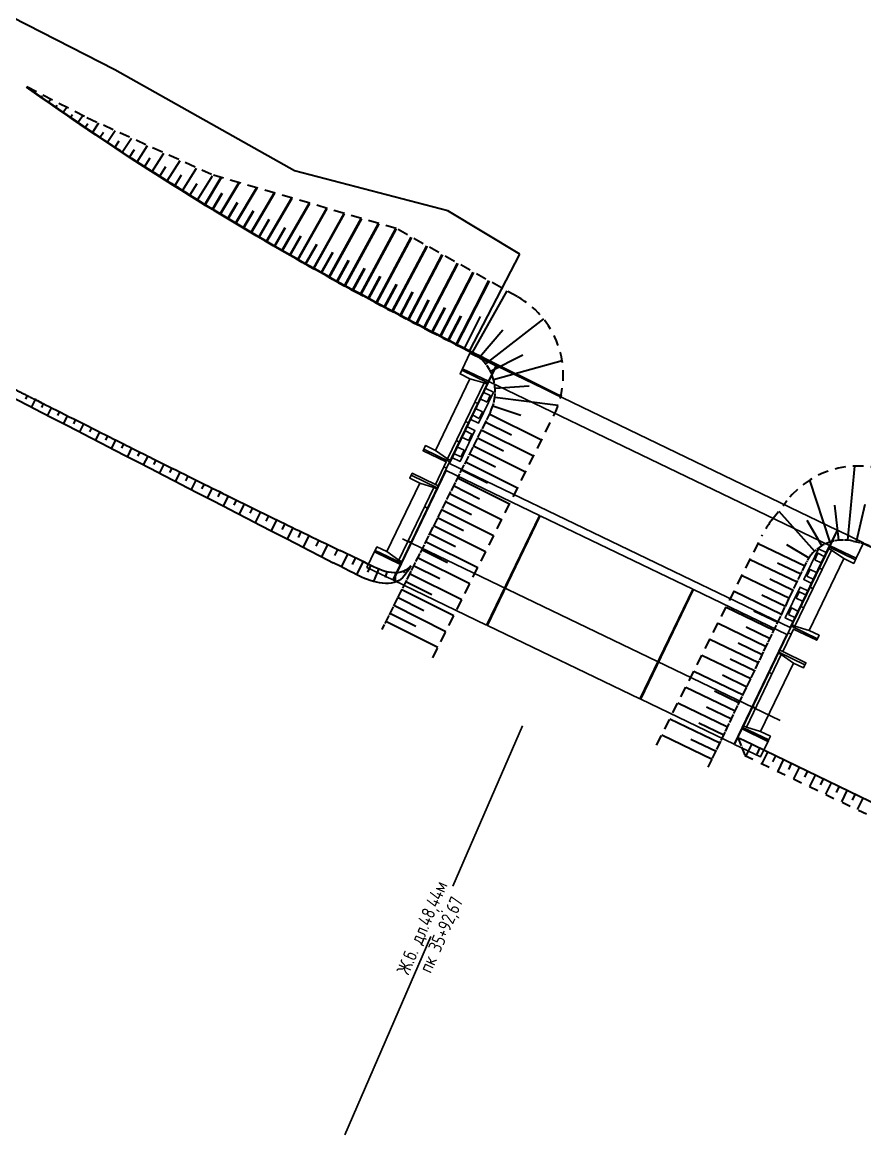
# Model space of a CAD drawing. Extents: x 10268 to 14501, y 7440 to 10044.
# Drawn here: x 12730.4 to 12823.9, y 7690.5 to 7814 of the extents above; entities that cross this region are included whole.
import ezdxf
from ezdxf.enums import TextEntityAlignment as Align

# ---------------------------------------------------------------- set-up
doc = ezdxf.new("R2010")
doc.units = 0
for name, pattern in [('3-Все наши проекты кроме ВСМ$0$ACAD_ISO04W100', [30, 24, -3, 0, -3]), ('SHTR_POP', [1, 0.6, -0.4]), ('Откосы$0$JIS_02_1.0', [2, 1, -1]), ('Разметка_1_1', [1, 1, 0])]:
    doc.linetypes.add(name, pattern=pattern)
for name, color, linetype in [('3-Все наши проекты кроме ВСМ$0$Уклоны и искусственные сооружения 5.10.15', 7, 'Continuous'), ('Concrete', 254, 'Continuous'), ('CONTUR', 40, 'Continuous'), ('GRND', 46, 'Continuous'), ('STEEL', 140, 'Continuous'), ('THIN', 142, 'Continuous'), ('откосы Миша', 7, 'Continuous')]:
    doc.layers.add(name, color=color, linetype=linetype)
for name, color, linetype, lineweight in [('Забор Металлический-2$0$ЗАБОР', 1, 'Забор Металлический-2$0$ЗАБОР_МЕТ_Б1М', 40), ('Новые пути ГН и КН1$0$2 путь ГН.0', 6, 'Continuous', 30), ('откосы 18.08.16', 5, 'Continuous', 30), ('Откосы$0$проектн.откос', 1, 'Continuous', 40)]:
    doc.layers.add(name, color=color, linetype=linetype, lineweight=lineweight)
doc.styles.add('3-Все наши проекты кроме ВСМ$0$спдс', font='spds.shx')
doc.linetypes.add('Забор Металлический-2$0$ЗАБОР_МЕТ_Б1М', pattern='A,1.25,[133,ltypeshp.shx,S=0.25,R=0,X=-0.25,Y=0],-0.001,[133,ltypeshp.shx,S=0.145,R=0,X=-0.145,Y=0],-0.001,[130,ltypeshp.shx,S=0.125,R=0,X=0,Y=0.4],1.25', length=2.502)

msp = doc.modelspace()

# ---------------------------------------------------------------- linework, layer by layer
at = {"color": 1, "lineweight": 40}
for p, q in [((12730.92, 7772.54), (12730.72, 7772.13)), ((12731.81, 7772.09), (12731.4, 7771.27)), ((12732.71, 7771.64), (12732.5, 7771.23)), ((12733.6, 7771.19), (12733.18, 7770.35)), ((12734.49, 7770.74), (12734.28, 7770.32)), ((12735.38, 7770.3), (12734.95, 7769.44)), ((12736.27, 7769.85), (12736.06, 7769.41)), ((12737.17, 7769.4), (12736.73, 7768.52)), ((12738.06, 7768.95), (12737.84, 7768.51)), ((12738.95, 7768.51), (12738.5, 7767.6)), ((12739.84, 7768.06), (12739.62, 7767.6)), ((12740.74, 7767.61), (12740.27, 7766.69)), ((12741.63, 7767.16), (12741.4, 7766.7)), ((12742.52, 7766.72), (12742.05, 7765.77)), ((12743.42, 7766.27), (12743.18, 7765.79)), ((12744.31, 7765.82), (12743.82, 7764.85)), ((12745.2, 7765.38), (12744.96, 7764.89)), ((12746.1, 7764.93), (12745.6, 7763.94)), ((12746.99, 7764.49), (12746.74, 7763.98)), ((12747.88, 7764.04), (12747.38, 7763.02)), ((12748.78, 7763.6), (12748.52, 7763.08)), ((12749.67, 7763.16), (12749.15, 7762.1)), ((12750.57, 7762.71), (12750.3, 7762.18)), ((12751.46, 7762.27), (12750.93, 7761.19)), ((12752.36, 7761.83), (12752.09, 7761.28)), ((12753.25, 7761.39), (12752.7, 7760.27)), ((12754.15, 7760.94), (12753.87, 7760.38)), ((12755.04, 7760.5), (12754.48, 7759.35)), ((12755.94, 7760.06), (12755.65, 7759.48)), ((12756.84, 7759.62), (12756.25, 7758.44)), ((12757.73, 7759.18), (12757.44, 7758.58)), ((12758.63, 7758.75), (12758.03, 7757.52)), ((12759.53, 7758.31), (12759.22, 7757.68)), ((12760.42, 7757.87), (12759.81, 7756.6)), ((12761.32, 7757.43), (12761.01, 7756.79)), ((12762.22, 7757), (12761.58, 7755.69)), ((12763.3, 7756.47), (12762.98, 7755.8)), ((12764.27, 7756), (12763.62, 7754.64)), ((12765.4, 7755.45), (12765.07, 7754.76)), ((12765.84, 7753.49), (12766.52, 7754.91)), ((12767.04, 7753.78), (12767.38, 7754.5)), ((12767.54, 7752.63), (12768.24, 7754.08)), ((12768.76, 7752.94), (12769.1, 7753.66)), ((12769.42, 7751.88), (12769.98, 7753.27)), ((12770.73, 7752.33), (12770.89, 7752.97)), ((12771.83, 7751.82), (12771.83, 7752.85)), ((12772.85, 7752.86), (12772.76, 7753.04))]:
    msp.add_line(p, q, dxfattribs=at)
for points in [[(12773.52, 7753.62), (12772.74, 7753.03), (12771.39, 7752.88), (12768.76, 7753.83), (12765.66, 7755.33)], [(12773.52, 7753.62), (12772.23, 7752.01), (12769.72, 7751.8), (12767.14, 7752.84), (12764.91, 7753.97)]]:
    msp.add_spline(points, degree=3, dxfattribs=at)
at = {"layer": '3-Все наши проекты кроме ВСМ$0$Уклоны и искусственные сооружения 5.10.15', "color": 1, "linetype": '3-Все наши проекты кроме ВСМ$0$ACAD_ISO04W100', "lineweight": 30}
msp.add_line((12766.21, 7690.46), (12785.93, 7735.87), dxfattribs=at)
at = {"layer": 'Concrete', "color": 1, "lineweight": 30}
for points in [[(12780.14, 7769.93), (12781.06, 7769.49), (12782.71, 7772.91), (12781.79, 7773.36)], [(12778.09, 7765.67), (12779.01, 7765.23), (12780.66, 7768.65), (12779.74, 7769.09)], [(12818.09, 7751.66), (12817.17, 7752.11), (12818.82, 7755.53), (12819.74, 7755.09)], [(12816.04, 7747.4), (12815.12, 7747.85), (12816.76, 7751.27), (12817.69, 7750.83)]]:
    msp.add_lwpolyline(points, dxfattribs=at)
at = {"layer": 'CONTUR', "color": 1, "lineweight": 30}
for points in [[(12776.27, 7766.45), (12780.1, 7774.41), (12779, 7774.94), (12779.27, 7775.51), (12782.16, 7774.12), (12777.51, 7764.47), (12777.2, 7764.62), (12777.46, 7765.17), (12774.89, 7766.41), (12775.17, 7766.98)], [(12782.01, 7771.81), (12782.36, 7772.53), (12781.57, 7772.91), (12781.22, 7772.18)], [(12781.14, 7770), (12781.49, 7770.72), (12780.7, 7771.1), (12780.36, 7770.38)], [(12779.96, 7767.54), (12780.31, 7768.26), (12779.52, 7768.64), (12779.17, 7767.92)], [(12779.09, 7765.74), (12779.44, 7766.46), (12778.65, 7766.84), (12778.3, 7766.12)], [(12776.57, 7762.53), (12776.26, 7762.68), (12777.2, 7764.62), (12777.51, 7764.47)], [(12776.57, 7762.53), (12772.37, 7753.79), (12769.48, 7755.17), (12769.76, 7755.74), (12770.86, 7755.21), (12774.52, 7762.81), (12773.42, 7763.35), (12773.69, 7763.91), (12776.26, 7762.68), (12776.26, 7762.68)], [(12817.78, 7746.46), (12821.61, 7754.43), (12822.72, 7753.9), (12822.99, 7754.47), (12820.11, 7755.85), (12815.46, 7746.2), (12815.78, 7746.05), (12816.04, 7746.6), (12818.61, 7745.37), (12818.88, 7745.93)], [(12818.39, 7754.3), (12818.73, 7755.02), (12819.52, 7754.64), (12819.18, 7753.92)], [(12817.52, 7752.49), (12817.87, 7753.22), (12818.66, 7752.84), (12818.31, 7752.12)], [(12816.34, 7750.03), (12816.68, 7750.76), (12817.47, 7750.38), (12817.12, 7749.66)], [(12815.47, 7748.23), (12815.82, 7748.95), (12816.6, 7748.57), (12816.26, 7747.85)], [(12814.53, 7744.26), (12814.84, 7744.11), (12815.78, 7746.05), (12815.46, 7746.2)], [(12814.53, 7744.26), (12810.32, 7735.52), (12813.2, 7734.13), (12813.48, 7734.7), (12812.37, 7735.23), (12816.03, 7742.83), (12817.14, 7742.3), (12817.41, 7742.87), (12814.84, 7744.11), (12814.84, 7744.11)]]:
    msp.add_lwpolyline(points, close=True, dxfattribs=at)
for points in [[(12779.19, 7775.34), (12782.08, 7773.96)], [(12777.62, 7765.51), (12781.68, 7773.94)], [(12780.1, 7774.41), (12781.68, 7773.94), (12782, 7773.79)], [(12780.65, 7771.8), (12780.96, 7771.64)], [(12779.62, 7769.67), (12779.94, 7769.51)], [(12774.97, 7766.58), (12777.86, 7765.19)], [(12776.27, 7766.45), (12777.62, 7765.51), (12777.94, 7765.35)], [(12778.6, 7767.53), (12778.91, 7767.38)], [(12773.58, 7763.69), (12776.47, 7762.31)], [(12774.52, 7762.81), (12776.1, 7762.34), (12776.41, 7762.19)], [(12772.21, 7754.27), (12776.1, 7762.34)], [(12775.38, 7760.05), (12775.07, 7760.2)], [(12772.45, 7753.95), (12769.56, 7755.34)], [(12773.56, 7756.26), (12773.24, 7756.41)], [(12816.2, 7746.94), (12820.26, 7755.37)], [(12821.61, 7754.43), (12820.26, 7755.37), (12819.95, 7755.52)], [(12822.91, 7754.3), (12820.03, 7755.69)], [(12770.86, 7755.21), (12772.21, 7754.27), (12772.53, 7754.12)], [(12819.23, 7753.22), (12818.92, 7753.38)], [(12818.21, 7751.09), (12817.89, 7751.25)], [(12817.18, 7748.96), (12816.86, 7749.11)], [(12818.69, 7745.53), (12815.81, 7746.92)], [(12817.78, 7746.46), (12816.2, 7746.94), (12815.89, 7747.09)], [(12810.8, 7735.7), (12814.68, 7743.77)], [(12816.03, 7742.83), (12814.68, 7743.77), (12814.37, 7743.92)], [(12817.3, 7742.65), (12814.42, 7744.04)], [(12813.33, 7741.78), (12813.65, 7741.63)], [(12811.51, 7738), (12811.83, 7737.84)], [(12810.4, 7735.68), (12813.28, 7734.3)], [(12812.37, 7735.23), (12810.8, 7735.7), (12810.48, 7735.85)]]:
    msp.add_lwpolyline(points, dxfattribs=at)
at = {"layer": 'GRND', "color": 1, "lineweight": 50}
for p, q in [((12750.65, 7793.73), (12752.47, 7796.76)), ((12752.36, 7792.69), (12754.45, 7796.18)), ((12751.51, 7793.21), (12752.59, 7795)), ((12754.07, 7791.66), (12756.43, 7795.6)), ((12755.79, 7790.64), (12758.38, 7795.03)), ((12753.22, 7792.17), (12754.3, 7793.98)), ((12757.51, 7789.63), (12760.33, 7794.47)), ((12759.24, 7788.63), (12762.27, 7793.9)), ((12754.93, 7791.15), (12756.06, 7793.04)), ((12760.98, 7787.64), (12764.2, 7793.33)), ((12762.72, 7786.66), (12766.13, 7792.77)), ((12756.65, 7790.13), (12757.81, 7792.11)), ((12758.38, 7789.13), (12759.57, 7791.19)), ((12764.46, 7785.69), (12768.06, 7792.21)), ((12766.21, 7784.73), (12769.99, 7791.64)), ((12760.11, 7788.13), (12761.33, 7790.27)), ((12767.97, 7783.78), (12771.91, 7791.09)), ((12769.73, 7782.83), (12773.62, 7790.13)), ((12761.85, 7787.15), (12763.09, 7789.36)), ((12771.49, 7781.9), (12775.33, 7789.17)), ((12763.59, 7786.18), (12764.86, 7788.46)), ((12765.34, 7785.21), (12766.63, 7787.57)), ((12773.26, 7780.97), (12777.04, 7788.2)), ((12767.09, 7784.25), (12768.41, 7786.68)), ((12775.03, 7780.05), (12778.76, 7787.23)), ((12776.81, 7779.13), (12780.5, 7786.25)), ((12768.85, 7783.3), (12770.18, 7785.79)), ((12770.61, 7782.36), (12771.96, 7784.92)), ((12778.59, 7778.22), (12782.21, 7785.19)), ((12782.21, 7785.19), (12782.25, 7785.27)), ((12772.38, 7781.43), (12773.75, 7784.05)), ((12774.15, 7780.51), (12775.54, 7783.18)), ((12775.92, 7779.59), (12777.33, 7782.32)), ((12777.7, 7778.67), (12779.11, 7781.4))]:
    msp.add_line(p, q, dxfattribs=at)
at = {"layer": 'GRND', "color": 1, "lineweight": 50, "flags": 128}
msp.add_lwpolyline([(12730.86, 7806.83, 0.025173), (12760.13, 7788.12, 0.007813), (12770.95, 7782.18, 0.00558), (12781.97, 7776.51, 0.002487), (12790.25, 7772.42)], format="xyb", dxfattribs=at)
at = {"layer": 'STEEL', "color": 1, "lineweight": 30}
for points in [[(12782.21, 7774.09), (12820.05, 7755.87), (12815.67, 7746.77), (12777.83, 7764.99)], [(12771.59, 7752.04), (12781.95, 7747.05), (12787.81, 7759.22), (12777.46, 7764.23)], [(12787.91, 7759.19), (12804.85, 7751.04), (12798.98, 7738.85), (12782.04, 7747.01)], [(12809.44, 7733.82), (12799.07, 7738.81), (12804.94, 7750.99), (12815.3, 7746)]]:
    msp.add_lwpolyline(points, close=True, dxfattribs=at)
at = {"layer": 'THIN', "color": 1, "lineweight": 30}
for points in [[(12779.27, 7775.51), (12782.16, 7774.12), (12782.99, 7775.85), (12780.1, 7777.23)], [(12782.21, 7774.09), (12820.05, 7755.87), (12820.88, 7757.6), (12783.04, 7775.82)], [(12822.99, 7754.47), (12820.11, 7755.85), (12820.94, 7757.58), (12823.82, 7756.19)], [(12769.54, 7755.29), (12772.42, 7753.9), (12771.54, 7752.06), (12768.66, 7753.45)], [(12813.26, 7734.25), (12810.38, 7735.63), (12809.49, 7733.8), (12812.37, 7732.41)]]:
    msp.add_lwpolyline(points, close=True, dxfattribs=at)
at = {"layer": 'Забор Металлический-2$0$ЗАБОР', "linetype": 'Забор Металлический-2$0$ЗАБОР_МЕТ_Б1М'}
for points in [[(12760.63, 7797.49), (12740.66, 7808.71), (12727.58, 7815.38), (12716.07, 7824.36), (12704.82, 7833.96), (12693.99, 7844.04), (12683.58, 7854.6), (12673.67, 7865.59), (12664.17, 7877.09), (12654.25, 7888.16), (12645.88, 7900.29), (12637.99, 7912.88), (12630.65, 7925.79), (12629.44, 7928.16)], [(12785.64, 7788.25), (12777.64, 7793.06), (12760.63, 7797.49)], [(12780.04, 7777.47), (12785.64, 7788.25)]]:
    msp.add_lwpolyline(points, dxfattribs=at)
at = {"layer": 'Новые пути ГН и КН1$0$2 путь ГН.0', "color": 1}
msp.add_line((12772.59, 7756.64), (12814.57, 7736.46), dxfattribs=at)
at = {"layer": 'откосы 18.08.16', "color": 1, "lineweight": 40}
for points, knots in [([(12651.4, 7812.19), (12660.42, 7807.66), (12669.44, 7803.13), (12678.45, 7798.6), (12707.27, 7783.72), (12736.09, 7768.84), (12764.91, 7753.97)], [0, 0, 0, 0, 1, 1, 1, 1.972618, 1.972618, 1.972618, 1.972618]), ([(12773.13, 7752.98), (12773.15, 7752.99), (12773.33, 7753.24), (12773.52, 7753.62), (12773.52, 7753.62)], [5.7550732, 5.7550732, 5.7550732, 5.7550732, 5.8282979, 6.6396832, 6.6396832, 6.6396832, 6.6396832])]:
    msp.add_open_spline(points, degree=3, knots=knots, dxfattribs=at)
msp.add_rational_spline([(12651.4, 7812.19), (12654.06, 7810.91), (12656.71, 7809.62), (12659.36, 7808.33), (12662.65, 7806.73), (12665.93, 7805.12), (12669.2, 7803.49), (12672.18, 7802.02), (12675.16, 7800.53), (12678.14, 7799.04), (12681.12, 7797.55), (12684.09, 7796.06), (12687.07, 7794.56), (12702.21, 7786.96), (12717.34, 7779.36), (12732.48, 7771.76), (12735.46, 7770.26), (12738.44, 7768.76), (12741.42, 7767.27), (12744.41, 7765.77), (12747.39, 7764.29), (12750.39, 7762.8), (12753.8, 7761.11), (12757.22, 7759.43), (12760.64, 7757.76), (12762.31, 7756.95), (12763.99, 7756.14), (12765.66, 7755.33)], [1, 0.999998863434, 0.999998863434, 1, 0.999996892478, 0.999996892478, 1, 0.999998553241, 0.999998553241, 1, 0.999999839249, 0.999999839249, 1, 1, 1, 1, 0.999999839249, 0.999999839249, 1, 0.999998553241, 0.999998553241, 1, 0.999996657547, 0.999996657547, 1, 0.999999194564, 0.999998837528, 0.999998928893], degree=3, knots=[0, 0, 0, 0, 0.003693, 0.003693, 0.003693, 0.0098, 0.0098, 0.0098, 0.013966, 0.013966, 0.013966, 0.015355, 0.015355, 0.015355, 1.015355, 1.015355, 1.015355, 1.016744, 1.016744, 1.016744, 1.020911, 1.020911, 1.020911, 1.027244, 1.027244, 1.027244, 1.029564, 1.029564, 1.029564, 1.029564], dxfattribs=at)
at = {"layer": 'откосы Миша', "color": 1, "lineweight": 40}
for p, q in [((12731.68, 7806.27), (12731.77, 7806.39)), ((12732.48, 7805.68), (12732.57, 7805.81)), ((12733.29, 7805.11), (12733.54, 7805.48)), ((12734.09, 7804.54), (12734.26, 7804.78)), ((12734.9, 7803.97), (12735.32, 7804.56)), ((12735.71, 7803.4), (12735.96, 7803.76)), ((12736.52, 7802.83), (12737.1, 7803.65)), ((12737.33, 7802.27), (12737.65, 7802.75)), ((12738.16, 7801.73), (12738.87, 7802.81)), ((12738.99, 7801.19), (12739.38, 7801.79)), ((12739.82, 7800.64), (12740.68, 7801.97)), ((12741.48, 7799.56), (12742.5, 7801.13)), ((12740.65, 7800.1), (12741.12, 7800.82)), ((12742.3, 7799.02), (12742.85, 7799.86)), ((12743.13, 7798.48), (12744.28, 7800.3)), ((12743.97, 7797.95), (12744.58, 7798.92)), ((12744.81, 7797.42), (12746.09, 7799.46)), ((12746.48, 7796.37), (12747.9, 7798.63)), ((12745.64, 7796.9), (12746.32, 7797.97)), ((12748.16, 7795.32), (12749.71, 7797.79)), ((12747.32, 7795.84), (12748.06, 7797.03)), ((12748.99, 7794.79), (12749.81, 7796.08)), ((12749.83, 7794.26), (12751.52, 7796.95)), ((12782.16, 7785.32), (12778.59, 7778.23)), ((12784.19, 7784.18), (12780.35, 7777.33)), ((12781.25, 7781.31), (12779.47, 7777.78)), ((12788.25, 7781.07), (12781.84, 7776.05)), ((12783.77, 7779.81), (12781.16, 7776.77)), ((12785.99, 7777.04), (12782.37, 7775.22)), ((12790.33, 7776.39), (12782.73, 7774.3)), ((12786.66, 7773.59), (12782.9, 7773.32)), ((12785.76, 7770.32), (12782.65, 7771.37)), ((12789.88, 7771.43), (12782.87, 7772.33)), ((12788.03, 7767.58), (12782.25, 7770.47)), ((12784.7, 7768.14), (12781.8, 7769.58)), ((12783.81, 7766.36), (12780.92, 7767.81)), ((12787.15, 7765.81), (12781.36, 7768.69)), ((12786.26, 7764.03), (12780.48, 7766.92)), ((12785.38, 7762.26), (12779.59, 7765.15)), ((12782.93, 7764.59), (12780.04, 7766.04)), ((12782.04, 7762.82), (12779.15, 7764.27)), ((12822.81, 7764.71), (12822.03, 7756.48)), ((12784.49, 7760.49), (12778.71, 7763.38)), ((12817.8, 7763.14), (12820.07, 7756.26)), ((12783.61, 7758.72), (12777.82, 7761.61)), ((12781.16, 7761.05), (12778.27, 7762.5)), ((12780.27, 7759.28), (12777.38, 7760.72)), ((12820.6, 7760.36), (12821.04, 7756.47)), ((12823.94, 7760.43), (12823, 7756.3)), ((12782.73, 7756.95), (12776.94, 7759.84)), ((12814.4, 7759.7), (12818.37, 7755.27)), ((12781.84, 7755.18), (12776.05, 7758.07)), ((12779.39, 7757.51), (12776.5, 7758.95)), ((12817.52, 7758.69), (12819.17, 7755.85)), ((12778.51, 7755.74), (12775.61, 7757.18)), ((12777.62, 7753.97), (12774.73, 7755.41)), ((12780.96, 7753.41), (12775.17, 7756.3)), ((12812.11, 7756.11), (12817.29, 7753.62)), ((12815.27, 7755.99), (12817.73, 7754.51)), ((12780.07, 7751.63), (12774.28, 7754.52)), ((12811.22, 7754.34), (12816.44, 7751.84)), ((12776.74, 7752.19), (12773.84, 7753.64)), ((12814.26, 7753.98), (12816.86, 7752.73)), ((12775.85, 7750.42), (12772.96, 7751.87)), ((12779.19, 7749.86), (12773.4, 7752.75)), ((12810.33, 7752.57), (12815.58, 7750.05)), ((12813.39, 7752.2), (12816.01, 7750.94)), ((12778.3, 7748.09), (12772.52, 7750.98)), ((12809.43, 7750.8), (12814.72, 7748.26)), ((12812.51, 7750.42), (12815.15, 7749.15)), ((12777.42, 7746.32), (12771.63, 7749.21)), ((12774.97, 7748.65), (12772.07, 7750.1)), ((12774.08, 7746.88), (12771.19, 7748.33)), ((12808.54, 7749.03), (12813.86, 7746.47)), ((12811.64, 7748.64), (12814.29, 7747.37)), ((12776.54, 7744.55), (12770.75, 7747.44)), ((12807.65, 7747.25), (12813, 7744.68)), ((12810.76, 7746.86), (12813.43, 7745.58)), ((12806.76, 7745.48), (12812.15, 7742.9)), ((12809.89, 7745.08), (12812.57, 7743.79)), ((12805.86, 7743.71), (12811.29, 7741.11)), ((12809.01, 7743.3), (12811.72, 7742)), ((12804.97, 7741.94), (12810.43, 7739.32)), ((12808.14, 7741.52), (12810.86, 7740.21)), ((12804.08, 7740.17), (12809.57, 7737.53)), ((12807.26, 7739.74), (12810, 7738.43)), ((12803.19, 7738.4), (12808.71, 7735.74)), ((12806.39, 7737.96), (12809.14, 7736.64)), ((12802.29, 7736.63), (12807.86, 7733.96)), ((12805.51, 7736.18), (12808.28, 7734.85)), ((12801.4, 7734.85), (12807, 7732.17)), ((12804.64, 7734.4), (12807.43, 7733.06))]:
    msp.add_line(p, q, dxfattribs=at)
at = {"layer": 'откосы Миша', "color": 1, "linetype": 'Разметка_1_1', "lineweight": 40}
for p, q in [((12809.86, 7734.56), (12810.62, 7732.6)), ((12810.53, 7734.23), (12809.86, 7734.55))]:
    msp.add_line(p, q, dxfattribs=at)
msp.add_lwpolyline([(12751.51, 7793.21), (12743.11, 7798.49), (12737.16, 7802.39), (12732.37, 7805.76), (12730.88, 7806.85)], dxfattribs=at)
at = {"layer": 'откосы Миша', "color": 1, "linetype": 'SHTR_POP', "lineweight": 40, "ltscale": 2}
for points in [[(12730.88, 7806.85), (12737.56, 7803.41), (12751.6, 7797.02)], [(12771.91, 7791.08), (12751.6, 7797.02)]]:
    msp.add_lwpolyline(points, dxfattribs=at)
for points in [[(12775.97, 7743.41), (12789.41, 7770.33, 0.399862), (12785.36, 7783.52), (12771.91, 7791.08)], [(12800.83, 7733.72), (12812.6, 7757.08, -0.048996), (12813.64, 7758.73), (12815.31, 7760.87, -0.357026), (12827.66, 7763.66), (12829.38, 7762.8)]]:
    msp.add_lwpolyline(points, format="xyb", dxfattribs=at)
at = {"layer": 'откосы Миша', "color": 1, "linetype": 'Разметка_1_1', "lineweight": 40}
for points in [[(12777.7, 7778.67), (12780.16, 7777.43, -0.413146), (12782.38, 7770.74), (12770.3, 7746.55)], [(12806.57, 7731.27), (12817.54, 7754.14, -0.087657), (12818.18, 7755.09, -0.260197), (12822.68, 7756.37), (12823.39, 7756.21, -0.055818), (12824.44, 7755.84), (12830.23, 7753.07)]]:
    msp.add_lwpolyline(points, format="xyb", dxfattribs=at)
at = {"layer": 'Откосы$0$проектн.откос'}
for p, q in [((12854.64, 7712.87), (12810.53, 7734.23)), ((12854.64, 7712.87), (12810.53, 7734.23)), ((12854.64, 7712.87), (12810.53, 7734.23)), ((12854.64, 7712.87), (12810.53, 7734.23)), ((12810.79, 7732.52), (12811.41, 7733.8)), ((12811.99, 7732.73), (12812.3, 7733.37)), ((12812.56, 7731.67), (12813.18, 7732.95)), ((12813.75, 7731.88), (12814.06, 7732.52)), ((12814.33, 7730.82), (12814.94, 7732.09)), ((12815.52, 7731.03), (12815.82, 7731.67)), ((12816.09, 7729.97), (12816.71, 7731.24)), ((12817.28, 7730.18), (12817.59, 7730.81)), ((12817.86, 7729.12), (12818.47, 7730.38)), ((12819.05, 7729.32), (12819.35, 7729.96)), ((12819.62, 7728.27), (12820.24, 7729.53)), ((12820.81, 7728.47), (12821.12, 7729.1)), ((12821.39, 7727.42), (12822, 7728.67)), ((12822.58, 7727.62), (12822.88, 7728.25)), ((12823.16, 7726.57), (12823.76, 7727.82))]:
    msp.add_line(p, q, dxfattribs=at)
at = {"layer": 'Откосы$0$проектн.откос', "linetype": 'Откосы$0$JIS_02_1.0'}
msp.add_line((12810.62, 7732.58, 0.01), (12854.95, 7711.26), dxfattribs=at)
msp.add_line((12810.62, 7732.58, 0.01), (12854.95, 7711.26), dxfattribs=at)
msp.add_line((12810.62, 7732.58, 0.01), (12854.95, 7711.26), dxfattribs=at)
at = {"layer": 'Откосы$0$проектн.откос', "color": 1}
msp.add_lwpolyline([(12823.93, 7756.08), (12834.62, 7750.97), (12851, 7743.11), (12872.52, 7732.81), (12881.49, 7728.51), (12899.28, 7720.03), (12905.48, 7717.12), (12906.72, 7716.54)], dxfattribs=at)

# ---------------------------------------------------------------- texts
at = {"layer": '3-Все наши проекты кроме ВСМ$0$Уклоны и искусственные сооружения 5.10.15', "color": 1, "lineweight": 30, "style": '3-Все наши проекты кроме ВСМ$0$спдс'}
for s, rotation, p in [('Ж.б. дл.48,44м ', 66.6727, (12775.62, 7713.51)), ('пк 35+92,67', 65.8458, (12777.57, 7712.37))]:
    msp.add_text(s, height=1.5, rotation=rotation, dxfattribs=at).set_placement(p, align=Align.CENTER)

doc.saveas('drawing.dxf')
